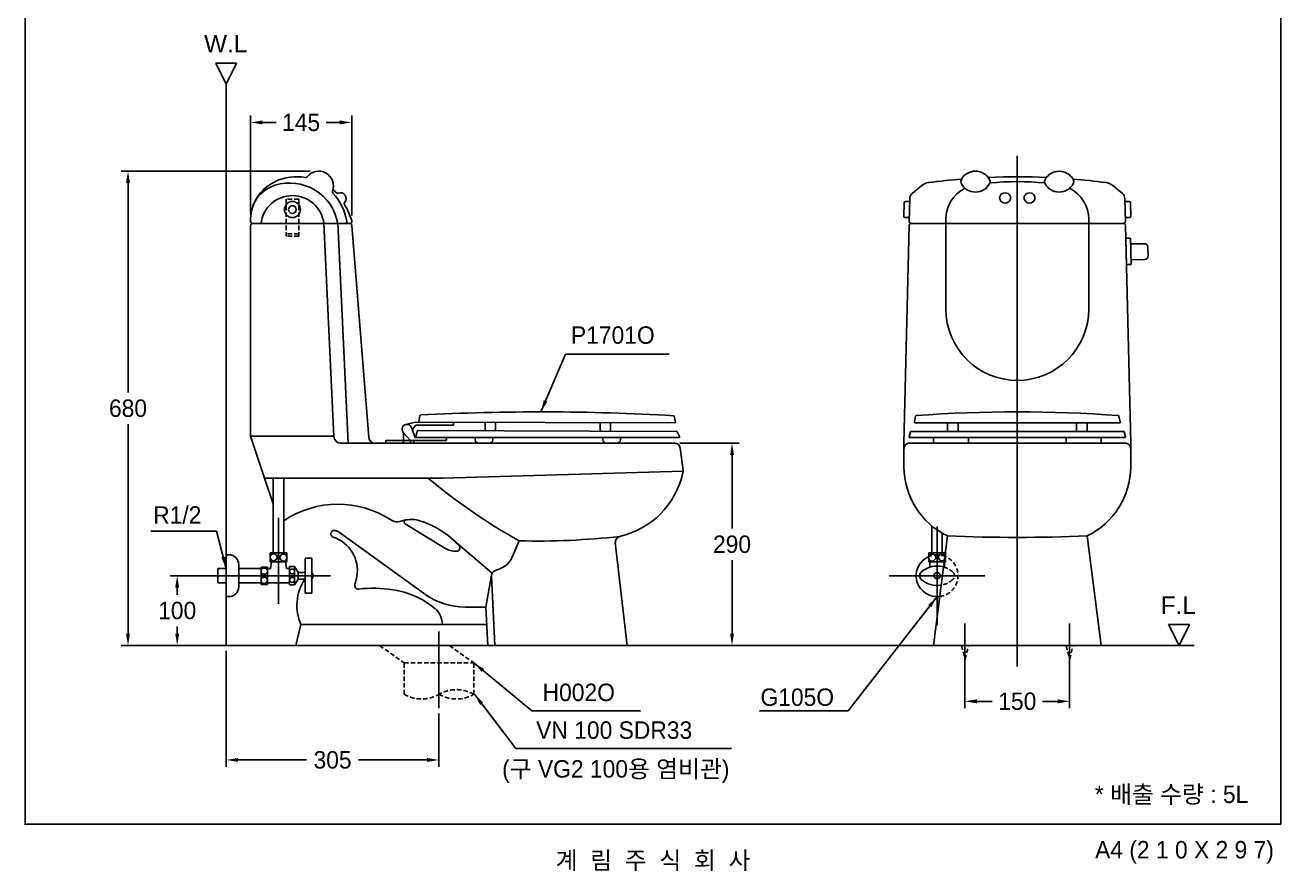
# Model space of a CAD drawing. Header units: millimetres. Extents: x 0 to 3800, y -67 to 2531.
# Drawn here: x 2000 to 3800, y -66 to 1146 of the extents above; entities that cross this region are included whole.
import ezdxf
from ezdxf.enums import TextEntityAlignment as Align
from ezdxf.lldxf.tags import DXFTag

# ---------------------------------------------------------------- set-up
doc = ezdxf.new("R2010")
doc.units = ezdxf.units.MM
doc.linetypes.add('DASHED2', pattern=[9.525, 6.35, -3.175])
for name, color, linetype in [('TEXT', 7, 'Continuous'), ('내부선 및 부속', 4, 'Continuous'), ('도각라인', 255, 'Continuous'), ('외형선', 3, 'Continuous'), ('점선', 6, 'DASHED2'), ('중심선', 1, 'DASHED'), ('치수선', 7, 'Continuous')]:
    doc.layers.add(name, color=color, linetype=linetype)
doc.styles.add('____', font='')
doc.styles.add('타이틀', font='H2GTRM.TTF', dxfattribs={"height": 25})
doc.styles.get('____').set_extended_font_data('굴림')
tags = doc.linetypes.add('DASHDOT', pattern=[70, 31, -13, 13, -13]).pattern_tags.tags
tags[10:11] = [DXFTag(74, 4), DXFTag(75, 0), DXFTag(340, '0'), DXFTag(46, 0.0), DXFTag(50, 0.0), DXFTag(44, 0.0), DXFTag(45, 0.0)]
tags[8:9] = [DXFTag(74, 4), DXFTag(75, 0), DXFTag(340, '0'), DXFTag(46, 0.0), DXFTag(50, 0.0), DXFTag(44, 0.0), DXFTag(45, 0.0)]
tags[6:7] = [DXFTag(74, 4), DXFTag(75, 0), DXFTag(340, '0'), DXFTag(46, 0.0), DXFTag(50, 0.0), DXFTag(44, 0.0), DXFTag(45, 0.0)]
tags[4:5] = [DXFTag(74, 4), DXFTag(75, 0), DXFTag(340, '0'), DXFTag(46, 0.0), DXFTag(50, 0.0), DXFTag(44, 0.0), DXFTag(45, 0.0)]
tags = doc.linetypes.add('DASHED', pattern=[25.72, 12.86, -12.86]).pattern_tags.tags
tags[6:7] = [DXFTag(74, 4), DXFTag(75, 0), DXFTag(340, '0'), DXFTag(46, 0.0), DXFTag(50, 0.0), DXFTag(44, 0.0), DXFTag(45, 0.0)]
tags[4:5] = [DXFTag(74, 4), DXFTag(75, 0), DXFTag(340, '0'), DXFTag(46, 0.0), DXFTag(50, 0.0), DXFTag(44, 0.0), DXFTag(45, 0.0)]
doc.dimstyles.new('MSADIM', dxfattribs={"dimtxt": 33, "dimasz": 17, "dimexe": 10, "dimexo": 7.5, "dimgap": 10, "dimtad": 0, "dimtih": 1, "dimtoh": 1, "dimdec": 0, "dimzin": 1, "dimdsep": 46, "dimtxsty": '____', "dimcen": 11.25, "dimadec": 0, "dimazin": 0, "dimtfac": 1, "dimtdec": 0, "dimtix": 1, "dimtmove": 0, "dimatfit": 3, "dimfxl": 0, "dimtolj": 1, "dimtzin": 1, "dimarcsym": 0})

# ---------------------------------------------------------------- blocks, each defined once
blk = doc.blocks.new('*D30')
at = {"layer": '치수선', "color": 0, "linetype": 'Continuous', "lineweight": -2}
for p, q in [((2323.2, 876.4), (2323.2, 1016.7)), ((2468.1, 873.2), (2468.1, 1016.7)), ((2340.2, 1006.7), (2359.7, 1006.7)), ((2451.1, 1006.7), (2431.6, 1006.7))]:
    blk.add_line(p, q, dxfattribs=at)
at = {"layer": '치수선', "color": 0, "linetype": 'Continuous'}
for points in [[(2340.2, 1009.6), (2340.2, 1003.9), (2323.2, 1006.7)], [(2451.1, 1009.6), (2451.1, 1003.9), (2468.1, 1006.7)]]:
    blk.add_solid(points, dxfattribs=at)
at = {"layer": '치수선', "color": 0, "linetype": 'Continuous', "insert": (2395.6, 1006.7), "char_height": 25, "attachment_point": 5, "style": '____'}
blk.add_mtext('\\A1;145', dxfattribs=at)
blk = doc.blocks.new('*D31')
at = {"layer": '치수선', "color": 0, "linetype": 'Continuous', "lineweight": -2}
for p, q in [((2248.7, 356.9), (2208, 356.9)), ((2218, 339.9), (2218, 329.7)), ((2218, 273.9), (2218, 284)), ((2290.7, 256.9), (2208, 256.9))]:
    blk.add_line(p, q, dxfattribs=at)
at = {"layer": '치수선', "color": 0, "linetype": 'Continuous'}
for points in [[(2215.1, 339.9), (2220.8, 339.9), (2218, 356.9)], [(2215.1, 273.9), (2220.8, 273.9), (2218, 256.9)]]:
    blk.add_solid(points, dxfattribs=at)
at = {"layer": '치수선', "color": 0, "linetype": 'Continuous', "insert": (2218, 306.9), "char_height": 25, "attachment_point": 5, "style": '____'}
blk.add_mtext('\\A1;100', dxfattribs=at)
blk = doc.blocks.new('*D32')
at = {"layer": '치수선', "color": 0, "linetype": 'Continuous', "lineweight": -2}
for p, q in [((2408.4, 936.9), (2137.5, 936.9)), ((2147.5, 919.9), (2147.5, 619.7)), ((2147.5, 273.9), (2147.5, 574.1)), ((2210.5, 256.9), (2137.5, 256.9))]:
    blk.add_line(p, q, dxfattribs=at)
at = {"layer": '치수선', "color": 0, "linetype": 'Continuous'}
for points in [[(2144.6, 919.9), (2150.3, 919.9), (2147.5, 936.9)], [(2144.6, 273.9), (2150.3, 273.9), (2147.5, 256.9)]]:
    blk.add_solid(points, dxfattribs=at)
at = {"layer": '치수선', "color": 0, "linetype": 'Continuous', "insert": (2147.5, 596.9), "char_height": 25, "attachment_point": 5, "style": '____'}
blk.add_mtext('\\A1;680', dxfattribs=at)
blk = doc.blocks.new('*D33')
at = {"layer": '치수선', "color": 0, "linetype": 'Continuous', "lineweight": -2}
for p, q in [((2938.6, 546.9), (3023.3, 546.9)), ((3013.3, 529.9), (3013.3, 424.7)), ((3013.3, 273.9), (3013.3, 379.1)), ((2938.6, 256.9), (3023.3, 256.9))]:
    blk.add_line(p, q, dxfattribs=at)
at = {"layer": '치수선', "color": 0, "linetype": 'Continuous'}
for points in [[(3010.4, 529.9), (3016.1, 529.9), (3013.3, 546.9)], [(3010.4, 273.9), (3016.1, 273.9), (3013.3, 256.9)]]:
    blk.add_solid(points, dxfattribs=at)
at = {"layer": '치수선', "color": 0, "linetype": 'Continuous', "insert": (3013.3, 401.9), "char_height": 25, "attachment_point": 5, "style": '____'}
blk.add_mtext('\\A1;290', dxfattribs=at)
blk = doc.blocks.new('*D34')
at = {"layer": '치수선', "color": 0, "linetype": 'Continuous', "lineweight": -2}
for p, q in [((3347.2, 229.4), (3347.2, 166.8)), ((3497.2, 229.4), (3497.2, 166.8)), ((3364.2, 176.8), (3386.3, 176.8)), ((3480.2, 176.8), (3458.1, 176.8))]:
    blk.add_line(p, q, dxfattribs=at)
at = {"layer": '치수선', "color": 0, "linetype": 'Continuous'}
for points in [[(3364.2, 179.7), (3364.2, 174), (3347.2, 176.8)], [(3480.2, 179.7), (3480.2, 174), (3497.2, 176.8)]]:
    blk.add_solid(points, dxfattribs=at)
at = {"layer": '치수선', "color": 0, "linetype": 'Continuous', "insert": (3422.2, 176.8), "char_height": 25, "attachment_point": 5, "style": '____'}
blk.add_mtext('\\A1;150', dxfattribs=at)
blk = doc.blocks.new('*D35')
at = {"layer": '치수선', "color": 0, "linetype": 'Continuous', "lineweight": -2}
for p, q in [((2288.2, 249.4), (2288.2, 82.8)), ((2593.2, 159.4), (2593.2, 82.8)), ((2305.2, 92.8), (2403.4, 92.8)), ((2576.2, 92.8), (2478, 92.8))]:
    blk.add_line(p, q, dxfattribs=at)
at = {"layer": '치수선', "color": 0, "linetype": 'Continuous'}
for points in [[(2305.2, 95.6), (2305.2, 90), (2288.2, 92.8)], [(2576.2, 95.6), (2576.2, 90), (2593.2, 92.8)]]:
    blk.add_solid(points, dxfattribs=at)
at = {"layer": '치수선', "color": 0, "linetype": 'Continuous', "insert": (2440.7, 92.8), "char_height": 25, "attachment_point": 5, "style": '____'}
blk.add_mtext('\\A1;305', dxfattribs=at)

msp = doc.modelspace()

# ---------------------------------------------------------------- linework, layer by layer
msp.add_line((3162.6, 163.1), (3052.5, 163.1))
at = {"layer": '내부선 및 부속', "linetype": 'Continuous'}
for p, q in [((3259.9, 891.4), (3259.4, 872.4)), ((3261.9, 893.4), (3267.9, 893.4)), ((3582.5, 893.4), (3576.4, 893.4)), ((3584.5, 891.4), (3585, 872.4)), ((3261.4, 870.4), (3267.3, 870.4)), ((3583, 870.4), (3577, 870.4)), ((3577.7, 840.8), (3584.3, 841)), ((3584.3, 841), (3585.2, 803.1)), ((3584.5, 832.5), (3604.1, 832.9)), ((3609.3, 828.1), (3609.6, 815.3)), ((3604.7, 810.2), (3585, 809.7)), ((3585.2, 803.1), (3578.6, 802.9)), ((2545.6, 573.7), (2559.2, 576.9)), ((2559.2, 576.9), (2931.2, 575.9)), ((2566, 586.6), (2564.2, 578.1)), ((2614.2, 576.7), (2614.2, 572.7)), ((2659.2, 576.6), (2659.2, 565.6)), ((2674.2, 576.6), (2674.2, 565.6)), ((2824.2, 576.2), (2824.2, 565.2)), ((2839.2, 576.1), (2839.2, 565.1)), ((2932.2, 577.1), (2930.3, 585.6)), ((3276.5, 585.6), (3274.7, 577.1)), ((3567.9, 585.6), (3569.7, 577.1)), ((2552.2, 550.9), (2542, 562.2)), ((2542.2, 562), (2542.2, 546.9)), ((2553.7, 569.3), (2559.2, 554.9)), ((2560.2, 572.9), (2554.9, 566.3)), ((2560.2, 572.9), (2614.2, 572.7)), ((2562, 564.1), (2560.2, 556.1)), ((2563, 564.9), (2933.6, 563.9)), ((2934.5, 563.3), (2938.1, 556.3)), ((3269, 563.1), (3267.2, 556.1)), ((3270, 563.9), (3574.4, 563.9)), ((3275.7, 575.9), (3568.7, 575.9)), ((3322.2, 575.9), (3322.2, 563.9)), ((3337.2, 575.9), (3337.2, 563.9)), ((3507.2, 575.9), (3507.2, 563.9)), ((3522.2, 575.9), (3522.2, 563.9)), ((3575.4, 563.1), (3577.2, 556.1)), ((2517.2, 550.9), (2517.2, 546.9)), ((2517.2, 550.9), (2552.2, 550.9)), ((2552.2, 550.9), (2604.2, 550.9)), ((2552.2, 550.9), (2552.2, 546.9)), ((2557.2, 550.9), (2557.2, 546.9)), ((2559.2, 554.9), (2937.2, 554.9)), ((2604.2, 554.9), (2604.2, 550.9)), ((2645.2, 554.9), (2645.2, 551.9)), ((2670.2, 554.9), (2670.2, 551.9)), ((2828.2, 554.9), (2828.2, 551.9)), ((2853.2, 554.9), (2853.2, 551.9)), ((3268.2, 554.9), (3576.2, 554.9)), ((3302.2, 554.9), (3302.2, 546.9)), ((3352.2, 554.9), (3352.2, 546.9)), ((3492.2, 554.9), (3492.2, 546.9)), ((3542.2, 554.9), (3542.2, 546.9)), ((2355.7, 389.6), (2355.7, 496.9)), ((2370.7, 389.6), (2370.7, 496.9)), ((3299.7, 428.2), (3299.7, 389.6)), ((3314.7, 417.8), (3314.7, 389.6)), ((2292.2, 386.9), (2288.2, 386.9)), ((2375.2, 389.6), (2351.2, 389.6)), ((2351.2, 376.6), (2351.2, 389.6)), ((2375.2, 376.6), (2375.2, 389.6)), ((2401.2, 381.9), (2401.2, 331.9)), ((2411.2, 381.9), (2401.2, 381.9)), ((2411.2, 381.9), (2411.2, 331.9)), ((3295.2, 389.6), (3295.2, 376.6)), ((3319.1, 389.6), (3295.2, 389.6)), ((2276.2, 346.6), (2276.2, 367.1)), ((2288.2, 367.1), (2276.2, 367.1)), ((2306.2, 372.9), (2306.2, 340.9)), ((2338.2, 367.1), (2306.2, 367.1)), ((2338.2, 369.4), (2338.2, 344.4)), ((2347.2, 369.4), (2338.2, 369.4)), ((2347.2, 369.4), (2347.2, 344.4)), ((2351.7, 367.1), (2347.2, 367.1)), ((2375.2, 376.6), (2351.2, 376.6)), ((2353.2, 376.6), (2351.7, 367.1)), ((2374.7, 367.1), (2373.2, 376.6)), ((2379.2, 367.1), (2374.7, 367.1)), ((2386.2, 369.9), (2379.2, 369.9)), ((2379.2, 369.9), (2379.2, 343.9)), ((2386.2, 369.9), (2386.2, 343.9)), ((2386.2, 369.9), (2391.2, 361.6)), ((2389.4, 364.5), (2390.5, 363.8)), ((2391.2, 361.6), (2391.2, 352.1)), ((2401.2, 361.6), (2391.2, 361.6)), ((3317.4, 376.6), (3295.2, 376.6)), ((3296.7, 376.6), (3296.7, 369.2)), ((2288.2, 346.6), (2276.2, 346.6)), ((2338.2, 346.6), (2306.2, 346.6)), ((2347.2, 344.4), (2338.2, 344.4)), ((2379.2, 346.6), (2347.2, 346.6)), ((2386.2, 343.9), (2379.2, 343.9)), ((2391.2, 352.1), (2386.2, 343.9)), ((2401.2, 352.1), (2391.2, 352.1)), ((2292.2, 326.9), (2288.2, 326.9)), ((2411.2, 331.9), (2401.2, 331.9))]:
    msp.add_line(p, q, dxfattribs=at)
at = {"layer": '내부선 및 부속', "linetype": 'Continuous', "flags": 128}
for points in [[(3582.5, 893.4, -0.406609), (3584.5, 891.4)], [(3585, 872.4, -0.421859), (3583, 870.4)], [(3604.1, 832.9, -0.414214), (3609.3, 828.1)], [(3609.6, 815.3, -0.414214), (3604.7, 810.2)], [(2565.2, 576.9, -0.476265), (2564.2, 578.1)], [(2929.4, 586.4, -0.338019), (2930.3, 585.6)], [(3276.5, 585.6, -0.332871), (3277.4, 586.4)], [(3569.7, 577.1, -0.477021), (3568.7, 575.9)], [(2562, 564.1, -0.351536), (2563, 564.9)], [(2674.2, 565.6, -0.415001), (2673.2, 564.6)], [(2839.2, 565.1, -0.415001), (2838.2, 564.1)], [(2933.6, 563.9, -0.279998), (2934.5, 563.3)], [(3269, 563.1, -0.343108), (3270, 563.9)], [(3577.2, 556.1, -0.489091), (3576.2, 554.9)], [(2292.2, 386.9, -0.414214), (2306.2, 372.9)], [(2411.2, 361.4, -0.31563), (2411.2, 352.4)], [(3284.5, 351.7, -0.44), (3284.5, 362)], [(3284.5, 362, -0.261614), (3316.5, 369.5)], [(3313.2, 343.4, -0.234627), (3284.5, 351.7)]]:
    msp.add_lwpolyline(points, format="xyb", dxfattribs=at)
at = {"layer": '내부선 및 부속', "linetype": 'Continuous'}
for centre, radius in [((2383.2, 881.9), 11.5), ((2383.2, 881.9), 5.5), ((2356.2, 383.3), 5), ((2370.2, 383), 5), ((3300.2, 383), 5), ((2342.7, 363.4), 4.5), ((2382.7, 362.9), 3.5), ((3307.2, 356.9), 4.5), ((2342.7, 350.4), 4.5), ((2382.7, 350.9), 3.5)]:
    msp.add_circle(centre, radius, dxfattribs=at)
for centre, radius, start, end in [((3261.9, 891.4), 2, 90, 178.5084), ((3261.4, 872.4), 2, 178.5084, 270), ((2567, 586.4), 1, 92.9725, 167.9787), ((2739.3, -2731.1), 3322.9, 86.7194, 92.9725), ((2931.2, 576.9), 1, 269.846, 0), ((3275.7, 576.9), 1, 167.9914, 270), ((3422.2, -1318.8), 1910.7, 85.6548, 94.3452), ((3566.9, 585.4), 1, 12.0104, 85.6548), ((2547.2, 566.9), 7, 20.6393, 222.0362), ((2660.2, 565.6), 1, 180, 269.846), ((2825.2, 565.2), 1, 180, 269.846), ((3574.4, 562.9), 1, 14.25, 90), ((2561.2, 555.9), 1, 167.3196, 270), ((2650.2, 551.9), 5, 180, 270), ((2665.2, 551.9), 5, 270, 0), ((2833.2, 551.9), 5, 180, 270), ((2848.2, 551.9), 5, 270, 0), ((2937.2, 555.9), 1, 270, 27.2751), ((3268.2, 555.9), 1, 165.7486, 270), ((3307.2, 356.9), 30, 113.5781, 277.5669), ((3314.2, 383.3), 5, 27.8401, 317.6405), ((2388.7, 361.3), 3, 5.2137, 54.7782), ((2292.2, 340.9), 14, 270, 360)]:
    msp.add_arc(centre, radius, start, end, dxfattribs=at)
at = {"layer": '도각라인', "color": 7}
for p, q in [((2000, 2530), (2000, 0)), ((3800, 2530.6), (3800, 0.6)), ((2000, 0.6), (3800, 0.6))]:
    msp.add_line(p, q, dxfattribs=at)
at = {"layer": '외형선', "linetype": 'Continuous'}
for p, q in [((2303.2, 1091.6), (2273.2, 1091.6)), ((2273.2, 1091.6), (2288.2, 1061.6)), ((2288.2, 1061.6), (2303.2, 1091.6)), ((2288.2, 1061.6), (2288.2, 256.9)), ((3285.2, 916.2), (3271.6, 904.8)), ((3559.1, 916.2), (3572.8, 904.8)), ((3268, 897.4), (3267.2, 864.9)), ((3576.3, 897.4), (3577.2, 864.9)), ((2323.2, 868.9), (2323.2, 864.9)), ((3319.7, 867.9), (3319.7, 739.4)), ((3524.7, 867.9), (3524.7, 739.4)), ((2323.2, 858.9), (2323.2, 556.9)), ((2465.4, 861.9), (2326.2, 861.9)), ((2428.2, 861.9), (2442.7, 556.4)), ((2448.2, 862.8), (2463.2, 546.9)), ((2468.4, 859.1), (2492.5, 555.2)), ((3259.7, 546.9), (3267.1, 858.9)), ((3270.1, 861.9), (3574.3, 861.9)), ((3584.7, 546.9), (3577.3, 858.9)), ((3577.7, 840.8), (3578.6, 802.9)), ((2323.2, 556.9), (2343.2, 496.9)), ((2323.2, 556.9), (2442.7, 556.9)), ((2452.7, 546.9), (2931.1, 546.9)), ((2557.2, 546.9), (2517.2, 546.9)), ((2650.2, 546.9), (2665.2, 546.9)), ((2833.2, 546.9), (2848.2, 546.9)), ((3259.7, 546.9), (3259.7, 513.1)), ((3267.7, 546.9), (3576.7, 546.9)), ((3584.7, 546.9), (3584.7, 513.1)), ((2939.1, 539.9), (2943.1, 508.1)), ((2943.2, 506.9), (2598.2, 496.9)), ((2343.2, 496.9), (2598.2, 496.9)), ((2343.2, 496.9), (2355.7, 459.9)), ((2545.4, 436.8), (2537.2, 434.6)), ((2448.5, 420.2), (2572.3, 330.8)), ((2544.6, 431.3), (2601.5, 396.3)), ((2611.1, 410.5), (2669.6, 360.7)), ((2708.2, 407), (2698.1, 383.3)), ((2846, 404.5), (2863.2, 256.9)), ((3302.2, 256.9), (3322.2, 413.9)), ((3542.2, 256.9), (3522.2, 413.9)), ((3319.1, 389.6), (3319.2, 389.6)), ((2681.6, 367.2), (2673.5, 364)), ((2668.6, 357.9), (2660.6, 311.9)), ((2668.5, 356.2), (2673.2, 256.9)), ((2630.9, 311.9), (2660.6, 311.9)), ((2660.6, 311.9), (2663.2, 256.9)), ((2395.2, 286.9), (2388.2, 256.9)), ((2395.2, 286.9), (2661.7, 286.9)), ((3669, 286.9), (3639, 286.9)), ((3639, 286.9), (3654, 256.9)), ((3654, 256.9), (3669, 286.9)), ((2288.2, 256.9), (3675.5, 256.9))]:
    msp.add_line(p, q, dxfattribs=at)
at = {"layer": '외형선', "linetype": 'Continuous', "flags": 128}
for points in [[(2404.4, 928.9, -0.854604), (2440.6, 908.6)], [(3462.1, 925, -0.588512), (3502.3, 925)], [(2324.8, 881.5, -0.224707), (2358.8, 922.2)], [(2358.1, 916.6, -0.454123), (2448.2, 861.9)], [(2358.8, 922.2, -0.152458), (2401.5, 927.8)], [(2404.4, 928.9, -0.275343), (2401.5, 927.8)], [(3462.1, 918.7, -0.25904), (3462.1, 925)], [(3502.3, 918.7, -0.588512), (3462.1, 918.7)], [(3502.3, 925, -0.25904), (3502.3, 918.7)], [(3548.9, 920.6, -0.142518), (3559.1, 916.2)], [(2323.2, 868.9, -0.327012), (2358.1, 916.6)], [(2338.2, 861.9, -0.888889), (2428.2, 861.9)], [(2441.2, 905.5, -0.142738), (2461.1, 865.4)], [(2441.3, 910.8, -0.014812), (2445.7, 906.1)], [(2449.1, 905.3, -0.322371), (2445.7, 906.1)], [(2449.1, 905.3, -0.794184), (2458.2, 892.6)], [(3432.5, 895.8, -0.224617), (3432.5, 901.3)], [(3432.5, 901.3, -0.633164), (3446.9, 901.3)], [(3446.9, 901.3, -0.224617), (3446.9, 895.8)], [(3497.3, 912.5, -0.282676), (3524.7, 867.9)], [(3572.8, 904.8, -0.216034), (3576.3, 897.3)], [(2457.9, 889.1, -0.058124), (2468.1, 865.7)], [(3446.9, 895.8, -0.633164), (3432.5, 895.8)], [(2461.1, 865.4, -0.46747), (2458.2, 861.9)], [(2468.1, 865.7, -0.503526), (2465.2, 861.9)], [(3577.2, 864.9, -0.421859), (3574.2, 861.9)], [(2465.4, 861.9, -0.391202), (2468.4, 859.1)], [(3574.3, 861.9, -0.407258), (3577.3, 858.9)], [(2931.1, 546.9, -0.377678), (2939.1, 539.9)], [(3259.7, 538.9, -0.414214), (3267.7, 546.9)], [(3576.7, 546.9, -0.414214), (3584.7, 538.9)], [(3584.7, 513.1, -0.288715), (3522.2, 413.9)]]:
    msp.add_lwpolyline(points, format="xyb", dxfattribs=at)
at = {"layer": '외형선', "linetype": 'Continuous'}
for centre, radius, start, end in [((3362.2, 913.9), 23, 29.0453, 150.9547), ((3298.1, 900.8), 20, 97.4298, 129.874), ((3422.2, -51), 979.8, 94.7063, 97.4298), ((3347.8, 921.9), 6.52, 150.9547, 209.0453), ((3362.2, 929.9), 23, 209.0453, 330.9547), ((3422.2, -51), 979.8, 87.553, 92.3756), ((3376.6, 921.9), 6.52, 330.9547, 29.0453), ((3422.2, 521.9), 400, 84.3518, 95.6482), ((3422.2, -51), 979.8, 82.5702, 85.3301), ((2443.4, 907.5), 3, 159.615, 222.7124), ((3278, 897.1), 10, 129.874, 178.6361), ((3369.7, 867.9), 50, 116.8628, 180), ((3403.3, 898.5), 6.42, 154.681, 205.319), ((3404.7, 897.9), 8, 25.319, 154.681), ((3406.1, 898.5), 6.42, 334.681, 25.319), ((2460.5, 890.6), 3, 138.7404, 210.2117), ((3404.7, 899.2), 8, 205.319, 334.681), ((2326.2, 864.9), 3, 180, 270), ((3270.2, 864.9), 3, 178.5084, 270), ((2326.2, 858.9), 3, 90, 180), ((3270.1, 858.9), 3, 90, 178.6361), ((3422.2, 739.4), 102.5, 180, 0), ((2452.7, 556.9), 10, 182.7263, 270), ((2501.5, 555.9), 9, 184.5378, 270), ((2825.7, 530.3), 120, 282.7645, 347.7134), ((2933.2, 506.9), 10, 347.7134, 7.2383), ((3369.7, 513.1), 110, 180, 244.417), ((3128.9, 1158.6), 861.4, 230.1972, 240.7637), ((2448.6, 319.4), 140, 56.8108, 123.8008), ((2533.4, 449.1), 15, 236.8108, 284.7323), ((2546.2, 433.9), 3, 101.2591, 236.6683), ((2553.4, 397.6), 40, 72.7838, 101.2591), ((2526.8, 311.6), 130, 43.0035, 72.7838), ((2443.2, 416.9), 5, 91.0325, 251.9955), ((2443.3, 412.9), 9, 54.1738, 91.0325), ((2426.2, 364.6), 50, 350.2412, 71.9955), ((2617.2, 421.9), 30, 238.3713, 272.2896), ((2618.2, 396.9), 5, 272.2896, 43.0035), ((2733.8, 1467.8), 1061.2, 268.615, 276.4523), ((2854, 405.4), 8, 102.7645, 186.624), ((3422.2, 2912.9), 2501, 267.7085, 272.2915), ((2670.5, 395.1), 30, 291.8014, 336.8659), ((2676.4, 356.6), 8, 111.8014, 182.7263), ((2459.6, 314.3), 70, 147.3323, 203.1025), ((2477.6, 342.8), 5, 164.4498, 275.917), ((2355.8, 376.7), 121.4, 344.4498, 350.2412), ((2498.7, 138.9), 200, 81.8411, 95.917), ((2510.1, 218.2), 119.8, 49.7175, 81.8411), ((2630.9, 411.9), 100, 234.5535, 270), ((2568.2, 286.8), 30, 0.2192, 49.7175)]:
    msp.add_arc(centre, radius, start, end, dxfattribs=at)
at = {"layer": '점선'}
for p, q in [((2374.2, 896.9), (2374.2, 843.9)), ((2392.2, 896.9), (2374.2, 896.9)), ((2392.2, 896.9), (2392.2, 843.9)), ((2392.2, 846.9), (2374.2, 846.9)), ((2392.2, 843.9), (2374.2, 843.9)), ((3319.2, 389.6), (3319.2, 376.6)), ((3319.2, 376.6), (3317.4, 376.6)), ((3317.7, 376.6), (3317.7, 369.2)), ((2508.2, 256.9), (2543.2, 231.9)), ((2608.2, 256.9), (2643.2, 231.9)), ((3342.2, 256.9), (3347.2, 236.9)), ((3347.2, 236.9), (3352.2, 256.9)), ((3492.2, 256.9), (3497.2, 236.9)), ((3497.2, 236.9), (3502.2, 256.9)), ((2543.2, 231.9), (2643.2, 231.9)), ((2543.2, 186.9), (2543.2, 231.9)), ((2643.2, 186.9), (2643.2, 231.9))]:
    msp.add_line(p, q, dxfattribs=at)
at = {"layer": '점선', "flags": 128}
for points in [[(3316.5, 369.5, -0.115522), (3329.9, 362)], [(3329.9, 362, -0.44), (3329.9, 351.7)], [(3329.9, 351.7, -0.141363), (3313.2, 343.4)]]:
    msp.add_lwpolyline(points, format="xyb", dxfattribs=at)
at = {"layer": '점선'}
for centre, radius, start, end in [((3307.2, 356.9), 30, 67.9137, 113.5781), ((3307.2, 356.9), 30, 277.5669, 67.9137), ((3314.2, 383.3), 5, 317.6405, 27.8401), ((2568.2, 230.2), 50, 240, 300), ((2618.2, 143.6), 50, 60, 120), ((2618.2, 230.2), 50, 240, 300)]:
    msp.add_arc(centre, radius, start, end, dxfattribs=at)
at = {"layer": '중심선', "linetype": 'DASHDOT'}
for p, q in [((3422.2, 958.9), (3422.2, 226.9)), ((2363.2, 316.6), (2363.2, 439.7)), ((3307.2, 427.6), (3307.2, 286.1)), ((2437.6, 356.9), (2241.2, 356.9)), ((3238.6, 356.9), (3375.8, 356.9)), ((3347.2, 225.1), (3347.2, 288.3)), ((3497.2, 225.1), (3497.2, 288.3)), ((2593.2, 166.9), (2593.2, 276.9))]:
    msp.add_line(p, q, dxfattribs=at)
at = {"layer": '치수선', "linetype": 'Continuous'}
for p, q in [((2791.7, 674.5), (2923.3, 674.5)), ((2743.4, 163.4), (2882.3, 163.4)), ((2720.3, 109.1), (3012.6, 109.1))]:
    msp.add_line(p, q, dxfattribs=at)

# ---------------------------------------------------------------- texts
at = {"layer": 'TEXT', "style": '타이틀'}
for s, p in [('* 배출 수량 : 5L', (3643.3, 43.6)), ('계  림  주  식  회  사', (2900, -51.1))]:
    msp.add_text(s, height=25, dxfattribs=at).set_placement(p, align=Align.MIDDLE_CENTER)
msp.add_text('A4 (2 1 0 X 2 9 7)', height=25, dxfattribs=at).set_placement((3790, -35.9), align=Align.MIDDLE_RIGHT)
at = {"layer": 'TEXT', "char_height": 25, "attachment_point": 1, "line_spacing_factor": 0.963855, "style": '타이틀'}
for s, insert, width in [('\\fArial;W.L', (2256.5, 1132.2), 248.993), ('\\A1;P1701O', (2782.4, 714.4), 248.993), ('\\fArial;F.L', (3627.7, 327.2), 248.993), ('\\A1; H002O', (2732.7, 202.2), 361.787), ('\\A1; G105O', (3045, 195.3), 248.993), ('\\A1;VN 100 SDR33', (2732.6, 148.1), 379.657), ('\\A1;(구 VG2 100{\\fGulim|b0|i0|c129|p50;용 염비관)}', (2683.7, 92.5), 379.657)]:
    msp.add_mtext(s, dxfattribs=dict(at, insert=insert, width=width))
at = {"layer": '치수선', "linetype": 'Continuous', "insert": (2183.6, 456.5), "char_height": 25, "width": 248.993, "attachment_point": 1, "line_spacing_factor": 0.963855, "style": '타이틀'}
msp.add_mtext('\\A1;R1/2', dxfattribs=at)

# ---------------------------------------------------------------- dimensions: what is measured, and where the dimension line sits
at = {"layer": '치수선', "linetype": 'Continuous'}
for base, p1, p2, picture, middle in [((2468.1, 1006.7), (2323.2, 868.9), (2468.1, 865.7), '*D30', (2395.6, 1006.7)), ((2593.2, 92.8), (2288.2, 256.9), (2593.2, 166.9), '*D35', (2440.7, 92.8))]:
    dim = msp.add_linear_dim(base=base, p1=p1, p2=p2, dimstyle='MSADIM', override={"dimtxt": 25}, dxfattribs=at)
    dim.commit()
    dim.dimension.update_dxf_attribs({"geometry": picture, "text_midpoint": middle, "dimtype": 160})
for base, p1, p2, picture, middle in [((2147.5, 256.9), (2415.9, 936.9), (2218, 256.9), '*D32', (2147.5, 596.9)), ((3013.3, 256.9), (2931.1, 546.9), (2931.1, 256.9), '*D33', (3013.3, 401.9)), ((2218, 256.9), (2256.2, 356.9), (2298.2, 256.9), '*D31', (2218, 306.9))]:
    dim = msp.add_linear_dim(base=base, p1=p1, p2=p2, angle=90, dimstyle='MSADIM', override={"dimtxt": 25}, dxfattribs=at)
    dim.commit()
    dim.dimension.update_dxf_attribs({"geometry": picture, "text_midpoint": middle, "dimtype": 160})
dim = msp.add_linear_dim(base=(3497.2, 176.8), p1=(3347.2, 236.9), p2=(3497.2, 236.9), dimstyle='MSADIM', override={"dimtxt": 25}, dxfattribs=at)
dim.commit()
dim.dimension.update_dxf_attribs({"geometry": '*D34', "text_midpoint": (3422.2, 176.8)})

# ---------------------------------------------------------------- leaders
for points in [[(2739.3, 591.9), (2774.7, 674.5), (2791.7, 674.5)], [(2288.2, 367.1), (2274.5, 420.7), (2180.2, 420.7)], [(3307.2, 326.9), (3179.6, 163.1), (3162.6, 163.1)], [(2643.2, 231.9), (2726.4, 163.4), (2743.4, 163.4)], [(2644.1, 186.9), (2703.3, 109.1), (2720.3, 109.1)]]:
    msp.add_leader(points, dimstyle='MSADIM', override={"dimtxt": 25}, dxfattribs=at)

doc.saveas('drawing.dxf')
